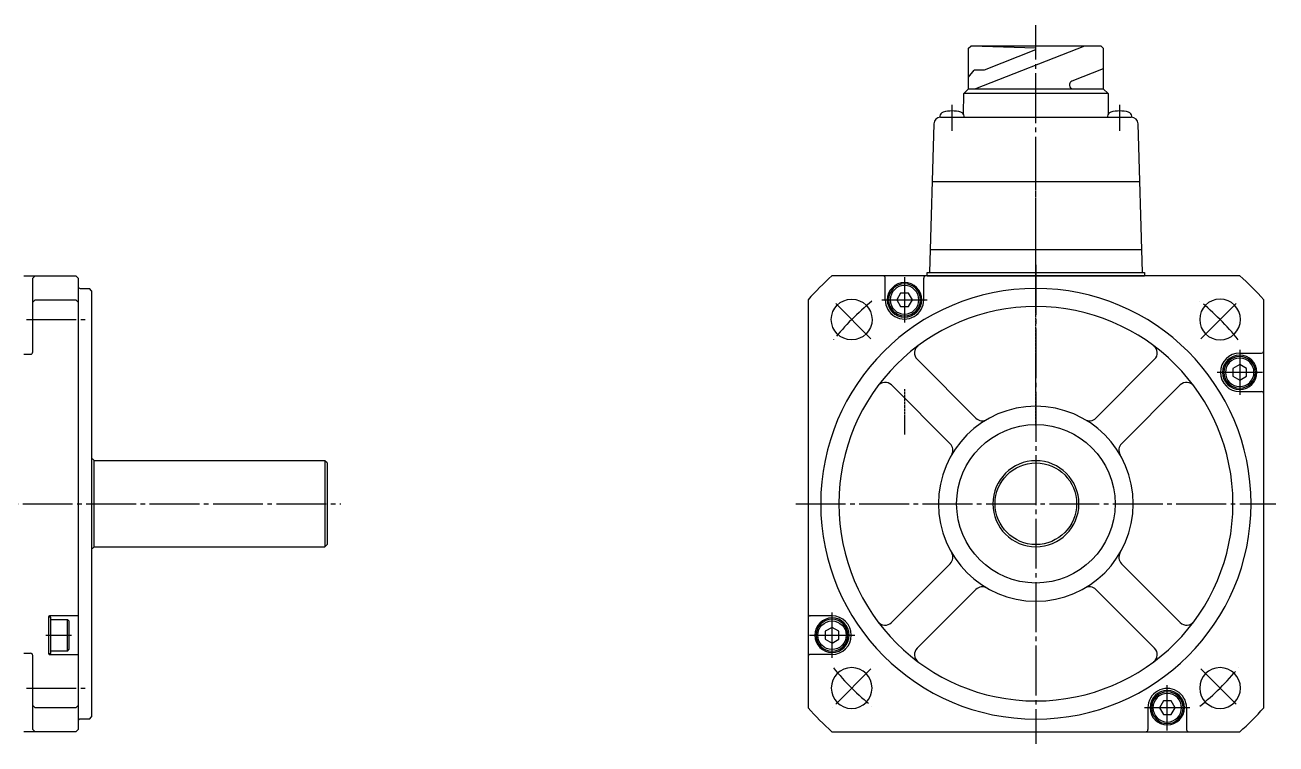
# Model space of a CAD drawing. Extents: x 0 to 632, y 0 to 332.
# Drawn here: x 356.2 to 632.3, y 173.5 to 332.1 of the extents above; entities that cross this region are included whole.
import ezdxf

# ---------------------------------------------------------------- set-up
doc = ezdxf.new("R2010")
doc.units = 0
doc.header["$MEASUREMENT"] = 0
doc.linetypes.add('DASH_CENTER', pattern=[14, 11, -1, 1, -1])
doc.layers.get('0').update_dxf_attribs({"linetype": 'CONTINUOUS'})

# ---------------------------------------------------------------- blocks, each defined once
blk = doc.blocks.new('TOP', base_point=(-57215.3, 16665.6))
at = {"color": 1, "linetype": 'DASH_CENTER'}
for p, q in [((-21952.1, 16121), (-21952.1, 17679.6)), ((-22688.7, 16324.5), (-22688.7, 16070.5))]:
    blk.add_line(p, q, dxfattribs=at)

msp = doc.modelspace()

# ---------------------------------------------------------------- linework, layer by layer
at = {"color": 1, "linetype": 'DASH_CENTER'}
for p, q in [((579.33, 268.47), (579.33, 332.11)), ((560.83, 308.78), (560.83, 314.53)), ((597.83, 308.78), (597.83, 314.53)), ((579.33, 279.18), (579.33, 173.48)), ((550.33, 276.48), (550.33, 266.48)), ((542.92, 262.9), (534.43, 271.38)), ((545.33, 271.48), (555.33, 271.48)), ((615.75, 262.9), (624.23, 271.38)), ((356.48, 267.14), (369.57, 267.14)), ((624.33, 260.48), (624.33, 250.48)), ((629.33, 255.48), (619.33, 255.48)), ((201.69, 226.48), (425.89, 226.48)), ((526.33, 226.48), (632.33, 226.48)), ((534.33, 192.48), (534.33, 202.48)), ((360.77, 197.48), (366.46, 197.48)), ((529.33, 197.48), (539.33, 197.48)), ((542.92, 190.07), (534.43, 181.58)), ((615.75, 190.07), (624.23, 181.58)), ((356.48, 185.82), (369.57, 185.82)), ((608.33, 176.48), (608.33, 186.48)), ((613.33, 181.48), (603.33, 181.48))]:
    msp.add_line(p, q, dxfattribs=at)
at = {"color": 7, "linetype": 'Continuous'}
for p, q in [((564.46, 326.98), (564.96, 327.48)), ((564.46, 318.04), (564.46, 326.98)), ((593.71, 327.48), (564.96, 327.48)), ((593.71, 327.48), (564.97, 327.48)), ((590.04, 327.48), (565.98, 318.04)), ((567.48, 327.48), (579.27, 327.1)), ((579.27, 326.62), (567.9, 322.14)), ((579.27, 327.1), (579.27, 326.62)), ((594.21, 326.98), (593.71, 327.48)), ((594.21, 326.98), (594.21, 318.04)), ((564.46, 320.64), (565.71, 322.14)), ((567.9, 322.14), (565.71, 322.14)), ((594.21, 322.46), (587.25, 319.73)), ((563.4, 317.04), (564.46, 318.04)), ((564.46, 318.04), (587.52, 318.04)), ((586.77, 319.03), (586.77, 318.79)), ((587.52, 318.04), (594.21, 318.04)), ((594.21, 318.04), (595.27, 317.04)), ((594.21, 318.04), (595.27, 317.04)), ((563.37, 312.44), (563.4, 317.04)), ((595.27, 317.04), (563.4, 317.04)), ((595.27, 317.04), (595.29, 312.44)), ((556.79, 310.3), (555.83, 277.48)), ((558.16, 312.01), (558.14, 311.77)), ((558.29, 311.78), (579.33, 311.78)), ((563.53, 311.78), (563.51, 312.01)), ((579.33, 311.78), (600.38, 311.78)), ((595.16, 312.01), (595.14, 311.78)), ((600.53, 311.77), (600.51, 312.01)), ((602.83, 277.48), (601.88, 310.3)), ((556.42, 297.58), (579.33, 297.58)), ((579.33, 297.58), (602.07, 297.58)), ((555.98, 282.58), (579.33, 282.58)), ((579.33, 282.58), (602.77, 282.58)), ((355.89, 276.78), (367.39, 276.78)), ((357.89, 276.28), (358.39, 276.78)), ((357.89, 259.98), (357.89, 276.28)), ((367.39, 276.78), (367.89, 276.28)), ((367.89, 276.28), (367.89, 176.68)), ((624.35, 276.78), (534.32, 276.78)), ((546.08, 271.48), (546.08, 276.28)), ((554.58, 271.48), (554.58, 276.28)), ((555.33, 277.48), (579.33, 277.48)), ((555.33, 276.78), (555.33, 277.48)), ((555.33, 276.78), (603.34, 276.78)), ((579.33, 277.48), (603.34, 277.48)), ((579.33, 276.78), (602.84, 276.78)), ((603.34, 277.48), (603.34, 276.78)), ((368.39, 273.98), (370.39, 273.98)), ((370.89, 273.48), (370.39, 273.98)), ((370.89, 273.48), (370.89, 179.48)), ((357.89, 270.99), (358.39, 271.49)), ((358.39, 271.49), (367.39, 271.49)), ((367.39, 271.49), (367.89, 270.99)), ((529.03, 271.49), (529.03, 181.47)), ((549.47, 272.98), (548.6, 271.48)), ((548.6, 271.48), (549.47, 269.98)), ((551.2, 272.98), (549.47, 272.98)), ((552.06, 271.48), (551.2, 272.98)), ((551.2, 269.98), (552.06, 271.48)), ((629.63, 181.47), (629.63, 271.49)), ((549.47, 269.98), (551.2, 269.98)), ((624.33, 259.73), (629.13, 259.73)), ((355.89, 259.48), (357.39, 259.48)), ((553.12, 258.35), (566.09, 245.38)), ((605.54, 258.35), (592.57, 245.38)), ((624.33, 257.21), (622.83, 256.35)), ((625.83, 256.35), (624.33, 257.21)), ((622.83, 256.35), (622.83, 254.62)), ((622.83, 254.62), (624.33, 253.75)), ((624.33, 253.75), (625.83, 254.62)), ((625.83, 254.62), (625.83, 256.35)), ((547.47, 252.69), (560.44, 239.72)), ((611.2, 252.69), (598.23, 239.72)), ((624.33, 251.23), (629.13, 251.23)), ((370.89, 236.38), (371.09, 236.38)), ((371.39, 236.08), (371.09, 236.38)), ((371.39, 236.08), (371.39, 216.88)), ((422.39, 235.98), (371.39, 235.98)), ((422.89, 235.48), (422.39, 235.98)), ((422.39, 235.98), (422.39, 216.98)), ((422.89, 235.48), (422.89, 217.48)), ((371.09, 216.58), (370.89, 216.58)), ((371.09, 216.58), (371.39, 216.88)), ((371.39, 216.98), (422.39, 216.98)), ((422.39, 216.98), (422.89, 217.48)), ((547.47, 200.27), (560.44, 213.24)), ((611.2, 200.27), (598.23, 213.24)), ((553.12, 194.62), (566.09, 207.59)), ((605.54, 194.62), (592.57, 207.59)), ((367.89, 201.73), (361.59, 201.73)), ((534.33, 201.73), (529.53, 201.73)), ((361.39, 201.53), (361.39, 193.43)), ((361.89, 201.48), (361.39, 201.48)), ((361.89, 193.48), (361.89, 201.48)), ((361.89, 200.98), (365.54, 200.98)), ((365.89, 200.63), (365.54, 200.98)), ((365.54, 193.98), (365.54, 200.98)), ((365.89, 200.63), (365.89, 194.33)), ((534.33, 199.21), (532.83, 198.35)), ((535.83, 198.35), (534.33, 199.21)), ((532.83, 198.35), (532.83, 196.62)), ((532.83, 196.62), (534.33, 195.75)), ((534.33, 195.75), (535.83, 196.62)), ((535.83, 196.62), (535.83, 198.35)), ((357.39, 193.48), (355.89, 193.48)), ((361.39, 193.48), (361.89, 193.48)), ((365.54, 193.98), (361.89, 193.98)), ((365.54, 193.98), (365.89, 194.33)), ((357.89, 176.68), (357.89, 192.98)), ((361.59, 193.23), (367.89, 193.23)), ((534.33, 193.23), (529.53, 193.23)), ((607.47, 182.98), (606.6, 181.48)), ((609.2, 182.98), (607.47, 182.98)), ((610.06, 181.48), (609.2, 182.98)), ((358.39, 181.47), (357.89, 181.97)), ((367.39, 181.47), (358.39, 181.47)), ((367.89, 181.97), (367.39, 181.47)), ((604.08, 181.48), (604.08, 176.68)), ((606.6, 181.48), (607.47, 179.98)), ((607.47, 179.98), (609.2, 179.98)), ((609.2, 179.98), (610.06, 181.48)), ((612.58, 181.48), (612.58, 176.68)), ((370.39, 178.98), (368.39, 178.98)), ((370.39, 178.98), (370.89, 179.48)), ((367.39, 176.18), (355.89, 176.18)), ((358.39, 176.18), (357.89, 176.68)), ((367.89, 176.68), (367.39, 176.18)), ((534.32, 176.18), (624.35, 176.18))]:
    msp.add_line(p, q, dxfattribs=at)
for centre, major_axis, start_param, end_param in [((587.52, 319.03), (-0.53, 0.53), -0.411514, 0.785398), ((587.52, 318.79), (-0.53, 0.53), 0.785398, 2.356194), ((559.15, 311.92), (-0.707, 0.707), -0.501659, 0.698132), ((560.83, 306.16), (4.95, 4.95), 0.785398, 1.069137), ((560.83, 306.16), (-4.95, 4.95), -1.069137, -0.785398), ((562.51, 311.92), (-0.707, 0.707), 4.014257, 5.214048), ((596.15, 311.92), (-0.707, 0.707), -0.501659, 0.698132), ((597.83, 306.16), (4.95, 4.95), 0.785398, 1.069137), ((597.83, 306.16), (-4.95, 4.95), -1.069137, -0.785398), ((599.51, 311.92), (0.707, 0.707), 5.585054, 6.784845), ((558.29, 310.28), (-1.06, 1.06), -0.785398, 0.771031), ((600.38, 310.28), (1.06, 1.06), 5.512154, 7.068583), ((579.33, 226.48), (47.73, 47.73), 1.515382, 1.626211), ((545.58, 276.28), (0.354, 0.354), 5.497787, 7.068583), ((555.08, 276.28), (-0.354, 0.354), -0.785398, 0.785398), ((579.33, 226.48), (47.73, 47.73), 6.227771, 6.3386), ((368.39, 274.48), (-0.354, 0.354), 0.785398, 2.356194), ((579.33, 226.48), (-47.5, 0.57), 3.153698, 9.436883), ((550.33, 271.48), (3.74, 0.65), -0.17114, 6.112045), ((550.33, 271.48), (-3.44, 0.67), 3.33417, 9.617355), ((550.33, 271.48), (-2.23, 2.23), 3.926991, 10.210176), ((538.67, 267.14), (4.5, 0.13), -0.0284285516501117, 6.254756755529474), ((550.33, 271.48), (3.01, 3.01), 2.356194, 5.497787), ((619.99, 267.14), (4.49, 0.34), -0.075599, 6.207586), ((579.33, 226.48), (-43.47, 1.66), 3.179749, 9.462934), ((357.39, 259.98), (0.354, 0.354), 3.926991, 5.497787), ((554.54, 259.76), (1.41, 1.41), 1.42571, 3.141593), ((604.13, 259.76), (1.41, 1.41), 4.712389, 6.428272), ((624.33, 255.48), (-3.01, 3.01), -0.785398, 2.356194), ((624.33, 255.48), (3.75, 0.62), -0.163237, 6.119948), ((629.13, 260.23), (0.354, 0.354), 3.926991, 5.497787), ((624.33, 255.48), (-3.44, 0.67), 3.33417, 9.617355), ((624.33, 255.48), (-3.15, 0.03), 3.152437, 9.435622), ((546.05, 251.28), (-1.41, 1.41), -1.570796, 0.145087), ((612.61, 251.28), (1.41, 1.41), 6.138099, 7.853982), ((629.13, 250.73), (0.354, 0.354), 5.497787, 7.068583), ((579.33, 226.48), (-21.5, 0.43), 3.161691, 9.444876), ((579.33, 226.48), (17.42, 1.62), -0.0928985163284917, 6.190286790851094), ((567.51, 246.79), (-1.41, 1.41), 1.570796, 2.883415), ((591.16, 246.79), (-1.41, 1.41), 1.828974, 3.141593), ((559.02, 238.31), (-1.41, 1.41), 3.39977, 4.712389), ((599.64, 238.31), (-1.41, 1.41), 0, 1.312619), ((579.33, 226.48), (-9.49, 0.49), 3.192712, 9.475897), ((579.33, 226.48), (-8.81, 1.83), 3.346359247068162, 9.629544554247747), ((559.02, 214.66), (1.41, 1.41), 4.712389, 6.025008), ((599.64, 214.66), (-1.41, 1.41), 0.258178, 1.570796), ((567.51, 206.17), (-1.41, 1.41), -1.312619, 0), ((591.16, 206.17), (1.41, 1.41), 6.283185, 7.595804), ((361.59, 201.53), (-0.141, 0.141), -0.785398, 0.785398), ((529.53, 202.23), (-0.354, 0.354), 0.785398, 2.356194), ((534.33, 197.48), (3.75, 0.62), -0.163237, 6.119948), ((534.33, 197.48), (3.01, 3.01), 3.926991, 7.068583), ((534.33, 197.48), (-3.44, 0.67), 3.33417, 9.617355), ((534.33, 197.48), (2.98, 1.01), -0.3251597522338718, 5.958025554945714), ((546.05, 201.69), (1.41, 1.41), 2.996506, 4.712389), ((612.61, 201.69), (-1.41, 1.41), 1.570796, 3.286679), ((357.39, 192.98), (0.354, 0.354), 5.497787, 7.068583), ((361.59, 193.43), (0.141, 0.141), 2.356194, 3.926991), ((554.54, 193.2), (-1.41, 1.41), 0, 1.715883), ((604.13, 193.2), (1.41, 1.41), 4.567302, 6.283185), ((529.53, 192.73), (-0.354, 0.354), -0.785398, 0.785398), ((538.67, 185.82), (-4.06, 1.94), 3.587154, 9.870339), ((619.99, 185.82), (-3.98, 2.1), 3.627634, 9.910819), ((608.33, 181.48), (3.01, 3.01), 5.497787, 8.63938), ((608.33, 181.48), (3.74, 0.65), -0.17114, 6.112045), ((608.33, 181.48), (-3.44, 0.67), 3.33417, 9.617355), ((608.33, 181.48), (3.09, 0.63), -0.202724, 6.080461), ((579.33, 226.48), (-47.73, 47.73), 1.515382, 1.626211), ((579.33, 226.48), (47.73, 47.73), 4.656975, 4.767803), ((368.39, 178.48), (0.354, 0.354), 0.785398, 2.356194), ((603.58, 176.68), (-0.354, 0.354), 2.356194, 3.926991), ((613.08, 176.68), (0.354, 0.354), 2.356194, 3.926991)]:
    msp.add_ellipse(centre, major_axis=major_axis, ratio=1, start_param=start_param, end_param=end_param, dxfattribs=at)
at = {"color": 1, "linetype": 'DASH_CENTER'}
for major_axis, start_param, end_param in [((57.46, 2.27), 2.21225, 2.421041), ((50.25, 27.96), 0.173263, 0.382054), ((-51.39, 25.79), 1.146061, 1.354852), ((52.41, 23.65), -1.313667, -1.104876)]:
    msp.add_ellipse((579.33, 226.48), major_axis=major_axis, ratio=1, start_param=start_param, end_param=end_param, dxfattribs=at)

# ---------------------------------------------------------------- block references
at = {"xscale": 0.0393700787401575, "yscale": 0.0393700787401575, "zscale": 0.0393700787401575}
msp.add_blockref('TOP', (-808.98, 265.16), dxfattribs=at)

doc.saveas('drawing.dxf')
